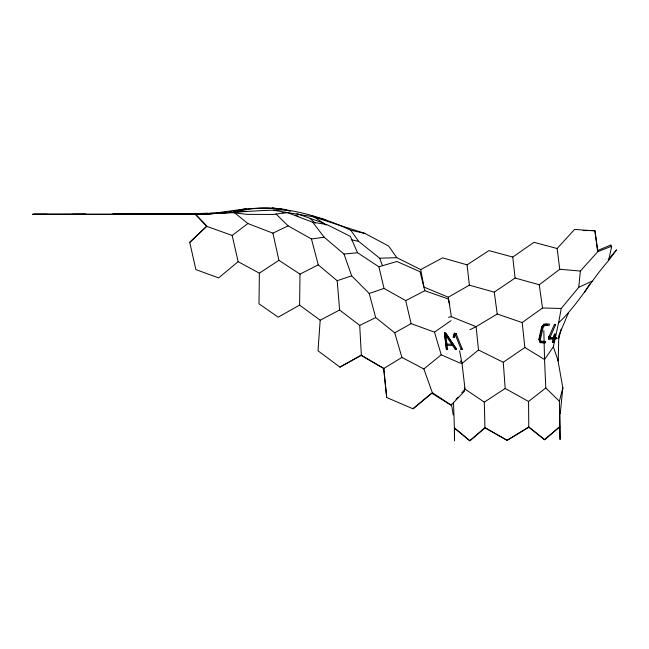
<?xml version="1.0" encoding="UTF-8"?>
<svg xmlns="http://www.w3.org/2000/svg" width="649" height="649" viewBox="0 0 649 649"><rect width="100%" height="100%" fill="white"/><g stroke="black" fill="none" stroke-linecap="round" stroke-linejoin="round"><path stroke-width="0.97" d="M278.9 260.322L259.373 273.18L259 303.789L278.202 317.174L299.603 305.111L300.008 274.113L278.9 260.322L272.913 233.153L247.869 223.532L234.476 212.661L194.708 213.724L206.747 226.347L232.18 235.465L247.869 223.532M299.603 305.111L320.184 320.208L318.01 350.809L339.938 367.123L361.355 355.295L383.835 368.462L386.699 397.512L412.975 408.789L432.339 392.645L423.854 368.965L401.918 357.429L394.722 332.815L375.69 317.572L369.184 293.478L351.669 275.825L343.986 254.051L324.176 237.193L312.761 222.266L287.88 212.775L282.169 212.677M560.257 413.738L562.821 387.753L557.726 359.132M558.57 322.869L561.239 308.47L578.73 287.312L580.376 271.039L597.859 251.617L611.764 246.158L608.551 260.638C590.882 280.579 578.105 304.551 558.57 322.869L553.337 346.842L544.552 359.546L545.801 387.972L559.389 401.236L560.063 439.592L559.803 412.123M552.55 339.062L548.851 339.062L549.314 335.922L554.473 324.346L555.536 324.816L549.565 338.559L548.851 339.062L548.502 338.015L549.314 335.922M610.701 246.79L611.074 244.916L597.534 250.579L594.825 230.509L583.159 230.573M545.566 342.072L541.023 341.845L540.495 341.179L544.925 341.382L545.566 342.072L545.095 343.013L540.236 342.68L538.84 339.346L541.623 326.991L543.692 324.313L549.37 324.021L549.37 325.181L544.049 325.384L547.002 325.181M540.236 342.68L539.278 339.727L542.077 327.307L544.365 324.346L547.002 324.021M540.236 337.853L540.568 336.352M553.605 338.032L554.489 334.121L555.625 334.357L553.865 342.453L552.729 342.21L553.427 338.81M552.729 342.21L554.489 334.121M562.383 389.692L562.821 387.753L559.389 401.236M558.838 338.413L561.182 329.084M549.565 338.559L549.33 335.89L548.502 338.015L549.224 337.512L556.623 337.512L556.964 338.559L549.565 338.559L550.401 336.36M461.269 349.649L455.184 334.446L454.495 334.057L455.379 334.811L456.45 334.365L455.622 333.351L454.357 337.245L453.229 337.05L454.495 333.156L456.263 334L462.339 349.203L461.074 349.284L462.339 349.203M568.459 312.834L558.781 335.768L558.237 360.974L553.337 346.842M548.851 339.062L550.384 336.401M584.587 292.172L589.892 283.986M608.551 260.638L616.55 249.857L608.113 259.851M544.722 325.417L543.099 327.518L542.402 330.56L540.349 339.743L541.023 341.845M456.06 399.411L457.983 397.204M461.82 392.799L465.025 389.124L462.007 363.383L459.589 350.784M238.727 210.568C277.026 203.299 316.031 214.235 350.72 230.2L358.662 241.404L379.697 258.221L396.774 257.669L420.69 269.57L423.992 287.101L448.281 297.201L469.365 285.179L494.262 292.139L515.103 278.032L539.278 284.773L559.763 269.278L557.142 248.502L574.592 229.397L595.019 230.914L597.859 251.617M464.684 390.941L451.169 405.114L432.339 392.645M232.18 235.465L238.126 261.652L218.632 277.894L195.868 269.603L189.759 242.353L206.828 226.055L194.927 213.61L207.388 213.27M189.759 242.361L206.747 226.347M465.025 389.124L484.308 402.12L484.925 427.772L469.771 440.825L454.373 428.007L453.505 402.348M559.6 426.726L544.462 439.624L528.773 427.018L528.546 401.471L545.801 387.972M559.868 426.839L544.633 439.779L528.935 427.156L507.194 440.33L485.111 427.723L469.86 440.728L454.446 427.926L454.519 440.89L454.373 428.007M412.999 408.781L431.869 393.294L450.893 405.13M423.854 368.965L441.239 354.825L460.441 363.253M448.524 317.223L451.363 316.736L476.09 326.666L478.508 350.006L462.007 363.383L460.271 360.958M469.957 329.716L476.09 326.666L497.231 314.019L522.185 322.569L542.499 307.983L561.239 308.47M555.901 338.015L556.623 337.512M556.964 338.559L554.4 339.062M394.722 332.815L411.093 323.648L434.497 332.134L450.998 320.638M420.69 269.57L442.602 257.856L467.077 264.865L488.948 250.595L512.751 257.053L533.932 242.337L557.142 248.502M528.546 401.471L505.19 388.467L503.275 362.28L524.863 347.475L522.185 322.569M456.369 348.967L455.314 349.519L456.369 348.967L445.62 332.742L444.46 332.84L446.455 349.616L447.615 349.519L447.615 348.87M484.308 402.12L505.19 388.467M383.835 368.462L401.918 357.429M528.773 427.018L507.072 440.298L484.925 427.772M339.938 367.123L360.99 355.279L383.616 368.429L386.699 397.512M320.184 320.208L339.63 309.987L359.716 325.409L361.355 355.295M312.761 222.266L326.593 224.44L350.355 236.358L357.567 252.753L378.878 266.78L384.021 288.416L405.722 300.617L424.819 290.728L448.256 298.978L449.741 304.673M300.008 274.113L318.27 264.873L337.18 280.717L339.63 309.987M359.716 325.409L375.69 317.572M272.913 233.153L288.107 225.86L311.455 238.986L324.176 237.193M578.73 287.312L592.107 281.155M455.622 334.243L456.263 334M369.184 293.478L384.021 288.416M337.18 280.717L351.669 275.825M378.878 266.78L396.912 261.482L420.041 271.704L424.819 290.728M234.873 211.874L236.844 211.452M240.698 209.903C256.931 207.777 274.543 206.236 290.379 211.282M233.997 211.274L246.271 208.751L219.962 212.385M286.396 209.887C255.211 210.065 224.254 213.675 193.086 214.259L206.544 214.211L233.161 212.069L246.287 209.367M233.997 211.314L236.836 210.868M234.476 212.661L236.431 212.361M325.903 219.751L313.418 216.79L286.915 212.483L273.529 214.462L246.661 214.365L233.137 212.612M213.553 213.489L206.731 214.194L193.207 214.251L206.544 214.211M216.482 213.18L220.384 212.783M222.331 212.58L226.233 212.174M229.154 211.874L231.101 211.671M343.986 254.051L357.567 252.753M233.161 212.069L246.612 211.176M126.19 214.275L112.512 214.194L206.301 213.797M210.373 213.205L217.342 213.042M86.268 214.275L32.45 214.316L168.529 214.284L33.488 214.275M72.534 214.251L85.668 214.194M33.951 214.292L47.207 214.275M166.517 214.3L193.848 214.259M152.945 214.284L194.497 214.259M195.365 214.267L152.58 214.154M126.612 214.275L167.88 214.292M195.86 214.413L155.298 214.348M451.98 344.181L446.074 344.181L446.074 345.349L453.245 345.349L453.245 344.181L452.434 344.181L452.434 345.349M114.816 214.259L128.056 214.275M543.692 324.313L544.365 324.346M559.763 269.278L580.376 271.039M272.669 208.11L285.682 209.562M273.416 210.244L286.915 212.483M272.312 208.11L275.16 208.645M277.058 209.01L278.956 209.367M554.489 334.389L555.625 334.357M552.729 341.942L553.865 342.453M350.72 230.2L364.868 233.421L388.597 246.003L396.774 257.669M351.231 239.708L358.662 241.404M313.418 216.79L364.868 233.421M296.95 213.691L322.951 222.867L326.179 225.138M554.457 324.378L555.52 324.857M295.555 215.095L298.264 216.312M478.508 350.006L503.275 362.28M238.126 261.652L259.373 273.18M524.863 347.475L544.552 359.546L543.83 330.592M456.45 334.365L454.495 333.156L453.229 337.05M312.234 215.695L322.951 222.867M541.623 326.991L542.077 327.307M538.84 339.346L539.278 339.727M310.092 218.51L315.203 223.069M275.979 213.951L288.107 225.86M444.46 333.489L455.395 349.616M456.279 348.87L445.62 333.391L447.615 349.519M446.755 336.717L444.46 332.84L444.857 336.068M379.697 258.221L382.448 265.701M434.497 332.134L441.239 354.825M311.455 238.986L318.27 264.873M405.722 300.617L411.093 323.648M451.42 404.051L453.229 414.93M448.281 297.201L451.363 316.736M539.278 284.773L542.499 307.983M494.262 292.139L497.231 314.019M444.963 336.872L446.455 349.616M467.077 264.865L469.365 285.179M512.751 257.053L515.103 278.032M464.522 387.997L464.635 389.96M454.357 336.344L454.357 337.245"/></g></svg>
